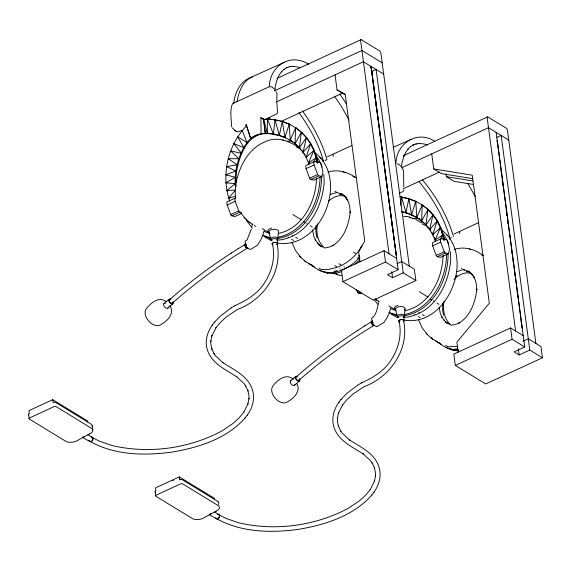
<?xml version="1.0" encoding="UTF-8"?>
<svg xmlns="http://www.w3.org/2000/svg" width="571" height="571" viewBox="0 0 571 571"><rect width="100%" height="100%" fill="white"/><g stroke="black" fill="none" stroke-linecap="round" stroke-linejoin="round"><path stroke-width="0.86" d="M235.566 189.165C233.796 172.977 237.565 156.026 247 142.65C255.565 130.024 273.595 132.008 285.714 137.897L280.083 135.784L267.285 133.3L267.428 119.096L263.766 119.303L262.032 118.433A3.633 0.635 23.1 0 1 260.933 117.576M236.08 186.496C235.245 175.218 237.336 163.777 241.84 153.421C245.994 142.557 255.523 132.386 268.042 133.764M276.821 100.56L276.971 93.309L276.236 91.795M308.99 164.541C306.541 156.411 301.488 149.181 295.043 143.699L295.642 127.747C307.719 135.641 315.87 149.038 317.619 163.335M435.559 241.783C433.111 233.646 428.064 226.423 421.612 220.941L422.219 204.982C434.295 212.876 442.439 226.28 444.188 240.569M233.703 103.744C234.624 92.466 240.798 79.947 252.553 76.957M375.511 102.523L375.447 102.045M277.813 238.785L278.47 231.712A4.861 2.341 -5.4 0 0 273.238 229.364A4.861 2.341 -5.4 0 0 269.148 232.811M404.382 316.02L405.039 308.954M229.763 201.213C221.27 176.803 226.972 147.789 244.152 128.461A3.911 1.527 -61.8 0 0 245.123 127.155L245.537 126.405A3.569 1.392 -61.8 0 0 246.18 124.564L250.576 138.253L251.333 138.717M269.241 86.421C270.14 65.736 290.66 52.468 308.718 64.352M315.813 228.935L316.184 225.438M317.433 223.889C315.856 232.418 317.633 242.332 324.685 248.014M442.661 303.551L442.646 310.752L443.66 315.263M444.01 301.131C442.432 309.66 444.202 319.574 451.254 325.249M273.402 133.935L275.015 119.71L267.428 119.096L273.402 133.935L274.159 134.399M400.635 205.317L401.591 196.952L399.9 196.809M299.34 147.761L301.388 132.322L295.642 127.747L290.225 140.245L295.799 144.163L300.096 148.224L299.34 147.761L306.384 137.725L301.388 132.322L295.043 143.699M428.721 210.021L427.957 209.557L425.909 224.995L432.954 214.96L427.957 209.557L422.219 204.982L416.794 217.48L424.831 223.718M252.311 224.374L251.939 226.323M378.98 301.024C377.402 306.927 376.753 314.999 371.55 318.454L373.106 324.185M237.079 101.852C238.478 92.359 242.311 82.053 251.219 77.235L284.479 62.232M395.953 162.549C396.881 143.036 417.587 130.038 434.581 141.208M279.319 135.327L282.338 121.38L275.015 119.71L279.319 135.327L280.083 135.784M417.558 217.944L411.527 214.675L405.895 212.562L408.907 198.622L401.591 196.952L405.895 212.562L417.558 217.944L422.376 221.398M321.951 176.418L322.943 171.814L320.923 163.263L320.21 162.499L314.592 161.457A4.125 1.877 65.2 0 0 313.757 162.799L314.071 164.933L317.619 174.512A2.255 1.028 65.2 0 0 318.775 175.818L321.951 176.418L313.943 180.108L310.767 179.515A2.255 1.028 65.2 0 1 309.618 178.209L306.063 168.631L305.756 166.496A4.125 1.877 65.2 0 1 306.584 165.147L314.828 161.429M448.52 253.652L449.52 249.056L447.5 240.498L446.779 239.741L441.162 238.692A4.125 1.877 65.2 0 0 440.334 240.041L440.641 242.175L444.195 251.754A2.255 1.028 65.2 0 0 445.344 253.053L448.52 253.652L440.519 257.343L437.343 256.75A2.255 1.028 65.2 0 1 436.187 255.451L432.64 245.865L432.326 243.731A4.125 1.877 65.2 0 1 433.161 242.382L441.404 238.664M264.052 230.734L262.931 234.931M390.628 307.976L389.501 312.173M305.128 154.991L303.051 152.357L306.384 137.725L307.141 138.182M427.201 226.116L430.384 230.056L429.628 229.599L432.954 214.96L433.717 215.424M381.178 145.327L381.142 144.734M236.037 182.57C239.642 166.375 248.035 149.117 264.123 142.265C276.443 135.441 290.389 141.165 300.66 149.038M404.004 189.822L402.969 191.578L399.236 193.376M251.283 229.057L247.136 239.899L244.98 241.212L246.529 246.943M284.958 137.433L289.254 124.078L282.338 121.38L284.958 137.433L290.982 140.702L295.799 144.163M411.527 214.675L415.824 201.313L408.907 198.622L411.527 214.675L412.291 215.139M306.384 137.725L310.531 143.849L306.127 157.425L313.772 150.587L314.528 151.051M433.46 235.131L432.697 234.667L437.108 221.084L432.954 214.96M231.583 126.598C231.526 120.36 229.463 110.203 232.554 103.658L269.462 86.635L272.124 87.006L274.572 89.204M262.424 236.315L260.554 240.37L257.35 245.28L250.583 249.42M389.001 313.558L387.124 317.604L383.926 322.515L376.81 326.733M309.275 163.356L308.511 162.892L313.772 150.587L310.531 143.849L303.051 152.357M429.628 229.599L437.108 221.084L440.341 227.822L435.088 240.134L442.604 235.052L443.36 235.516M502.18 181.25L502.187 180.55M521.601 326.833L521.616 326.134M375.996 106.142L375.989 105.371M385.803 179.622L385.689 178.766M390.828 217.273L390.821 216.509M497.048 141.958L497.041 141.194M511.873 253.096L511.866 252.325M517.14 292.573L517.026 291.724M313.522 162.464L316.027 157.81L313.772 150.587M440.098 239.706L442.604 235.052L440.341 227.822L432.697 234.667M421.612 220.941L427.957 209.557M274.979 91.139L274.879 90.239M247.257 415.16C252.632 407.83 255.33 397.987 252.225 389.179C247.714 375.811 233.653 369.651 222.74 362.578L223.104 362.856L215.745 355.99L213.961 353.492L214.239 353.913L211.741 348.674L211.884 349.166L210.813 343.671L210.827 340.858L210.813 341.372L211.927 335.655L211.762 336.133L216.116 327.533L215.838 327.904L220.47 322.287L226.401 316.884L237.201 309.575C263.788 299.825 283.159 271.832 276.999 243.196M373.827 492.395C379.208 485.072 381.906 475.229 378.801 466.414C374.283 453.046 360.23 446.886 349.316 439.813L349.673 440.091L342.315 433.232L340.537 430.734L340.816 431.148L338.31 425.909L338.453 426.401L337.39 420.913L337.397 418.093L337.39 418.607L338.496 412.897L338.339 413.368L342.693 404.768L342.407 405.146L347.047 399.522L352.971 394.126L363.777 386.81C390.357 377.067 409.735 349.074 403.569 320.438A2.277 1.142 -7.6 0 0 400.521 319.774A2.277 1.142 -7.6 0 0 399.472 321.623M212.469 324.863C207.152 332.079 204.489 341.786 207.551 350.48C212.048 363.756 226.052 369.815 236.872 376.86L236.515 376.582L243.974 383.548L245.78 386.082L245.501 385.661L248.042 390.978L247.9 390.485L248.977 396.067L248.97 398.929L248.977 398.415L247.857 404.218L248.014 403.747L243.603 412.49L243.888 412.112L239.185 417.829L233.182 423.325L222.226 430.77C188.915 448.735 148.653 454.152 111.809 445.473L99.361 441.147L92.145 437.393M339.038 402.098C333.728 409.321 331.059 419.028 334.128 427.715C338.624 440.99 352.628 447.05 363.449 454.095L363.085 453.817L370.55 460.783L372.356 463.317L372.078 462.903L374.612 468.22L374.469 467.728L375.554 473.309L375.547 476.164L375.554 475.65L374.426 481.46L374.59 480.982L370.179 489.725L370.458 489.354L365.761 495.071L359.751 500.56L348.795 508.004C315.492 525.97 275.229 531.387 238.378 522.715L225.93 518.382L218.714 514.635A2.277 1.642 -60.6 0 0 217.844 514.521M449.17 239.199L450.148 238.021M278.377 233.46C302.844 228.329 316.113 201.263 316.484 178.159M277.934 237.343C304.707 231.719 319.731 202.37 320.06 176.924M277.213 238.585C305.77 234.36 322.137 202.712 321.494 176.096M361.886 245.773C356.654 255.423 347.975 263.017 337.804 267.078M404.953 310.703C429.421 305.564 442.689 278.505 443.053 255.394M404.511 314.578C431.283 308.954 446.301 279.612 446.636 254.166M403.783 315.827C432.34 311.595 448.713 279.954 448.071 253.331M506.748 215.588L506.734 214.589M214.425 322.287L220.192 316.198L231.112 307.969M89.975 441.404C114.628 455.273 144.427 455.822 171.792 452.125C198.53 447.65 226.844 438.778 245.266 417.779M341.001 399.522L346.761 393.433L357.682 385.211M215.966 517.997A2.277 1.642 -60.6 0 0 216.552 518.646C241.205 532.515 270.997 533.057 298.369 529.367C325.099 524.892 353.413 516.013 371.842 495.021M212.184 325.234L214.696 321.923M244.995 418.143L247.543 414.782M338.76 402.476L341.272 399.165M371.571 495.378L374.112 492.024M229.399 198.558L228.636 198.101L235.623 189.943L226.894 190.607L227.651 191.071M322.915 161.472L323.571 160.779M357.417 258.392L359.18 256.522M360.03 257.178C350.102 267.885 333.642 277.071 319.168 270.004M359.723 260.033L354.37 264.666M454.024 279.347C458.399 275.393 464.987 271.025 471.032 273.623M163.891 303.693L168.916 299.304M169.451 299.875C188.773 282.716 209.536 267.221 231.191 253.153L231.398 253.024M172.442 303.08C191.628 286.035 212.248 270.647 233.76 256.672L247.272 248.178M167.967 308.047L172.984 303.658M290.468 380.928L295.485 376.539M296.028 377.117C315.342 359.958 336.105 344.463 357.767 330.395L357.967 330.259M299.018 380.315C318.204 363.277 338.817 347.889 360.33 333.914L373.841 325.413M294.536 385.282L299.554 380.893M226.894 190.607L235.138 183.684L235.902 184.148M328.668 200.985C333.343 197.159 340.237 193.483 346.133 196.974M455.886 276.343L457.35 275.315M308.511 162.892L316.027 157.81L316.791 158.274M238.036 248.785L245.159 244.367A2.191 0.864 58.2 0 0 245.487 246.736A2.191 0.864 58.2 0 0 247.457 248.057M364.605 326.02L371.735 321.601M231.191 253.153L238.228 248.663M357.767 330.395L364.798 325.898M234.924 305.671C246.979 300.21 258.163 293.58 265.237 281.66C272.453 270.104 275.286 257.05 272.488 243.867M361.5 382.905C373.548 377.445 384.74 370.815 391.813 358.895C399.029 347.346 401.856 334.292 399.065 321.102M230.812 308.154L235.202 305.499M357.382 385.389L361.778 382.734M226.737 183.241L225.973 182.777L235.223 177.331L235.98 177.795M256.729 135.134L250.576 138.253L246.18 124.564M277.121 78.355L360.951 39.692M274.865 90.632L361.928 50.476L382.177 62.831M276.378 101.924L363.434 61.775L383.683 74.13M242.175 130.195L238.407 131.858L235.809 131.159M265.444 119.467L276.956 113.729L277.47 112.401L276.828 101.988M371.364 71.675L376.089 69.498L403.219 272.824L415.874 280.547L373.313 300.182L342.935 281.646L341.429 270.347L383.99 250.719L396.652 258.442M281.31 121.352L342.571 93.094M235.145 198.18L227.701 201.534A4.125 1.877 65.2 0 0 226.865 202.876L227.179 205.018L230.727 214.596A2.255 1.028 65.2 0 0 231.883 215.895L235.059 216.495L241.462 213.54M327.447 156.761L351.857 145.498M227.179 205.018L235.181 201.32L234.874 199.186A4.125 1.877 65.2 0 1 235.702 197.844M306.063 168.631L314.071 164.933M230.727 214.596L238.735 210.899A2.255 1.028 65.2 0 0 239.884 212.205M309.618 178.209L317.619 174.512M231.883 215.902L239.884 212.205L241.476 212.505M310.767 179.515L318.775 175.825M393.169 147.382L409.914 139.881M403.69 155.597L487.527 116.927M401.442 167.867L488.498 127.711L508.747 140.073M496.363 137.647L501.152 135.441L529.795 350.066L542.45 357.789L485.7 383.962L455.323 365.426L453.817 354.127L510.567 327.954L523.222 335.677M403.155 188.78L439.427 172.049M86.756 420.456L52.703 399.679L28.978 410.62L29.364 413.475A1.913 0.956 -7.6 0 0 28.885 414.867M342.935 281.646L385.496 262.01L398.158 269.733L387.516 274.644L392.577 277.734L403.219 272.824M454.024 233.996L478.434 222.74M432.64 245.865L440.641 242.175M396.981 263.709L401.713 261.532L414.368 269.255L415.874 280.547M356.418 289.44L357.303 291.831L358.902 291.096M436.194 255.444L444.195 251.754M357.303 291.831A2.255 1.028 65.2 0 0 358.452 293.13L360.858 292.031M437.343 256.75L445.344 253.06M214.296 498.683A6.117 3.055 -7.6 0 0 213.361 497.684L179.273 476.913L155.555 487.855L155.933 490.71A1.913 0.956 -7.6 0 0 155.455 492.102M172.77 480.575L173.505 480.19M455.323 365.426L512.073 339.253L524.728 346.975L514.093 351.879L519.153 354.969L529.795 350.066M522.965 341.222L528.282 338.767L540.944 346.49L542.45 357.789M330.309 194.404L336.455 192.67M289.276 237.565C311.031 229.007 322.365 204.654 324.178 182.563L323.821 174.412M456.886 271.639L461.554 270.112M415.852 314.799C437.607 306.242 448.942 281.888 450.747 259.798L450.398 251.647M324.949 160.401L325.342 160.244M451.518 237.636L451.918 237.486M226.666 175.218L225.902 174.755L235.866 170.993L236.63 171.457M288.334 237.957L282.274 239.656L277.149 240.177M336.861 267.471L327.868 269.591L321.637 269.569M341.686 271.518C331.159 276.079 319.203 272.174 311.124 264.623M414.91 315.192L408.85 316.891L403.718 317.412M410.663 139.588L411.049 139.474M228.636 198.101L235.873 196.231M327.982 172.128C337.604 168.945 347.853 172.021 355.883 177.702M334.099 271.282L337.118 270.568M454.552 249.363C464.18 246.187 474.422 249.263 482.452 254.944M237.836 165.219L237.079 164.755L226.673 166.675L235.866 170.993M412.369 218.679L419.571 218.5M325.227 247.95L329.995 246.822L333.25 245.316L332.293 245.858C344.035 239.135 348.881 224.432 350.273 211.727L350.159 212.89L349.916 207.873L348.874 203.226L347.025 199.001L347.718 200.542L345.134 196.909L346.469 198.123L341.772 193.819L343.135 195.068M451.797 325.185L456.564 324.057L459.826 322.558L458.863 323.093C470.604 316.37 475.457 301.666 476.842 288.969L476.735 290.125L476.492 285.107L475.443 280.461L473.595 276.236L474.294 277.784L471.71 274.144M457.392 346.404L448.206 346.811M325.777 160.137L326.219 160.073M266.721 119.646L268.184 119.56L267.428 119.096M287.292 141.23L292.295 141.215M463.031 269.905L464.423 269.84L463.852 269.862L468.22 271.339M454.83 349.074L457.706 348.938M458.406 349.723L452.703 349.688L445.737 347.247M458.477 350.715C451.004 351.158 444.06 346.768 438.335 342.45M403.726 216.43L407.673 216.509L414.039 218.743M237.079 164.755L228.279 158.688L238.821 158.717L239.584 159.181M396.845 163.741L398.701 164.241L401.142 166.446M262.275 235.295L270.64 237.814M341.772 275.493L339.545 275.365L333.186 273.131M395.817 314.971L397.337 315.899L388.837 312.551L397.216 315.056M274.087 120.038L275.772 120.174L275.015 119.71M225.973 182.777L235.138 183.684M431.747 153.892L433.76 168.952L472.238 175.183L489.326 303.208L456.871 342.157L458.213 352.2M472.838 178.687L441.354 173.584L433.76 168.952M446.079 174.162L446.415 176.675L472.652 180.921M473.252 184.426L454.009 181.307L446.415 176.675M358.452 293.137L361.629 293.73M241.84 153.421L230.684 150.951L238.821 158.717M276.585 120.36L278.213 120.731M279.84 121.102L283.095 121.844L282.338 121.38M403.162 197.602L406.416 198.344M408.044 198.715L416.587 201.777L415.824 201.313L416.794 217.48M401.663 211.57L405.895 212.562M401.577 211.841L406.652 213.026M300.831 67.564L292.616 66.293L293.009 66.293L289.276 66.771L289.661 66.65L286.221 67.87L286.935 67.542L283.816 69.476L284.158 69.262L281.396 71.91L281.66 71.611L279.276 74.944L277.299 78.926L277.456 78.591L275.222 86.364L275.101 89.554M225.902 174.755L235.223 177.331M427.051 144.691L427.401 144.798L423.182 143.799L419.185 143.535L419.585 143.528L415.845 144.006L416.238 143.892L412.797 145.105L413.504 144.777L410.392 146.718L410.735 146.497L407.972 149.145L408.236 148.845L405.853 152.179L403.875 156.168L404.025 155.826L401.791 163.599L401.67 166.789M296.213 146.854L299.961 148.674M352.842 176.475L354.827 177.181M337.454 192.634L341.651 194.097L341.065 193.883L344.477 195.896M421.99 223.811L426.537 225.916M481.874 255.109L483.423 255.651M264.423 231.583L270.026 233.546M278.013 243.089C321.709 249.498 349.787 178.602 314.685 152.564M390.992 308.818L395.803 310.503M403.818 320.053C447.785 327.954 476.621 255.837 441.262 229.806M283.866 122.144L290.011 124.542L289.254 124.078L290.225 140.245L290.982 140.702M241.083 152.957L233.853 143.592L244.581 148.046M261.775 118.147A3.633 0.635 23.1 0 0 262.788 118.896L264.145 119.596M335.056 74.858L337.068 89.918L345.17 94.179L364.762 241.026L358.674 251.832L360.008 261.875M87.863 434.767L92.195 437.208M82.631 437.457L89.847 441.526M214.439 512.009L218.764 514.442M209.207 514.699L216.423 518.761M289.254 124.078L296.399 128.211M415.824 201.313L422.975 205.446M415.788 219.4L421.498 222.776M467.642 271.118L471.054 273.138M322.801 247.129L318.704 244.709L320.731 245.944M449.37 324.364L445.28 321.944L447.307 323.179M262.267 235.316L270.761 238.664L269.241 237.736M264.766 236.929L270.882 240.548M314.1 266.921L304.593 260.826M391.342 314.171L397.459 317.783M440.676 344.156L431.169 338.061M371.079 66.793L396.195 255.059M337.068 89.918L344.663 94.558M301.388 132.322L302.145 132.786M408.907 198.622L409.671 199.086M401.591 196.952L402.348 197.409M268.277 117.719L271.282 119.546M310.531 143.849L311.295 144.313M437.108 221.084L437.864 221.548M264.523 119.767L263.388 119.132L265.272 133.336L266.029 133.8M262.032 118.433L263.781 119.418M440.341 227.822L441.105 228.286M342.8 171.65L344.82 172.885M469.369 248.885L470.718 249.713M282.802 139.916L284.237 140.787M409.378 217.151L410.813 218.029M261.825 133.878L261.061 133.414L260.89 117.476M334.863 191.185L336.89 192.42M461.432 268.42L463.459 269.655M243.824 147.582L237.714 136.755L247.764 143.114M233.853 143.592L234.61 144.056M522.272 328.532L497.248 140.323M228.279 158.688L229.042 159.152M292.752 214.489L301.36 219.742M419.328 291.731L427.936 296.984M303.743 221.819L305.264 222.747M306.784 223.675L307.291 223.982M310.331 225.838L312.351 227.072M353.549 252.211L355.569 253.445M358.609 255.301L359.116 255.608M430.32 299.054L431.84 299.982M433.36 300.91L433.86 301.217M436.901 303.073L438.928 304.307M292.224 235.152L292.73 235.459M295.764 237.315L297.791 238.55M338.988 263.688L341.008 264.923M344.049 266.778L344.556 267.085M418.793 312.394L419.3 312.701M422.34 314.557L424.367 315.792M288.041 237.079L288.548 237.393M291.581 239.242L293.608 240.477M334.806 265.615L336.826 266.857M339.866 268.705L340.373 269.02M414.61 314.321L415.117 314.628M418.158 316.484L420.185 317.719M262.225 228.571L269.398 232.954M334.256 272.531L337.846 274.722M388.794 305.813L395.967 310.189M248.735 221.712L252.967 224.703M254.402 225.581L255.837 226.459M375.311 298.947L378.823 301.502M319.046 268.12L321.066 269.362M324.107 271.211L324.613 271.525M326.134 272.446L327.647 273.373M445.616 345.362L447.643 346.597M450.676 348.453L451.183 348.76M452.703 349.688L454.223 350.615M246.908 247.557L249.941 249.413M373.477 324.792L376.517 326.648M165.968 301.524C158.688 295.764 150.202 303.586 145.926 309.239C143.771 313.386 146.112 318.268 149.002 321.402C152.014 324.828 157.931 327.597 161.814 323.993C168.16 320.381 174.812 312.965 169.844 305.671M232.054 127.711L235.93 131.244M234.395 130.181L234.959 130.581M217.915 501.502L182.306 479.719A1.913 0.956 -7.6 0 0 179.665 479.776M293.287 379.308C286.135 372.806 277.62 380.008 272.967 385.839C270.247 389.515 272.196 394.547 274.787 397.737C277.677 401.406 283.344 404.782 287.791 401.741C293.644 398.287 301.26 391.092 296.849 383.719M370.865 67.635L371.086 68.149M446.401 234.517L447.735 235.737M469.705 272.303L468.341 271.061L473.045 275.365L472.153 274.551M319.824 157.282L321.159 158.495M437.258 342.086L437.593 342.393L435.33 340.323M418.522 319.731L422.033 327.704L427.393 334.592M291.952 242.489L295.457 250.462L300.817 257.357M240.255 212.105L245.323 218.572M447.757 323.6L443.967 320.124L444.416 320.531L441.847 316.912L442.082 317.433L440.277 313.315L439.185 307.162M439.213 342.793L441.14 344.556M426.059 333.378L432.532 339.302M321.188 246.358L317.397 242.882L317.84 243.289L315.278 239.677L315.506 240.191L313.707 236.073L312.608 229.92M375.482 299.097L376.674 300.189M311.994 264.965L314.564 267.321M309.097 263.388L311.024 265.158M299.49 256.136L305.963 262.068M243.988 217.358L250.098 222.954M252.303 228.143L246.965 221.255L246.008 219.057M422.504 179.922C436.351 196.403 447.186 215.731 453.453 236.294M419.007 181.535C432.761 198.33 444.409 217.665 450.041 238.771M301.688 150.194L302.751 151.508M334.456 96.214L341.194 106.063L349.059 120.053M302.487 110.96C313.086 125.791 322.208 142.25 326.99 159.866M298.99 112.573C309.439 127.476 318.946 143.756 323.464 161.529M339.824 94.037L346.311 103.751M441.668 231.733L445.715 237.436L448.756 244.367M315.606 155.205L319.146 160.194L322.187 167.132M374.048 299.204L377.595 304.2M431.705 232.233L433.018 234.403M467.77 183.298L475.25 196.574M402.22 168.002L403.547 170.543L403.761 186.696M443.367 235.902L444.966 239.563M316.791 158.667L318.397 162.328M434.481 237.472L435.502 239.813M242.211 130.559L247 142.65M235.181 201.32L238.735 210.899M395.439 309.468L397.373 316.398M268.87 232.233L270.804 239.163M267.285 133.3L263.766 119.303L265.272 133.336M317.091 238.021L316.07 233.518L315.834 228.65M442.604 235.052L443.431 240.105M316.027 157.81L316.855 162.871M535.876 343.399L507.441 130.281A1.756 0.799 65.2 0 0 506.227 128.161L488.005 117.034A1.756 0.799 65.2 0 0 487.191 117.926L515.627 331.044M496.092 132.351L524.728 346.975M497.648 145.448L497.848 146.954M499.361 158.246L499.561 159.752M501.067 171.05L501.267 172.556M502.773 183.855L502.972 185.361M504.486 196.652L504.685 198.158M506.192 209.457L506.391 210.963M507.897 222.262L508.097 223.768M509.61 235.059L509.81 236.565M511.316 247.864L511.616 250.119M513.022 260.669L513.222 262.175M514.728 273.466L514.935 274.972M516.441 286.271L516.641 287.777M517.647 295.307L517.847 296.813M519.353 308.112L519.553 309.618M521.059 320.909L521.266 322.415M518.34 348.888L519.153 354.969M510.567 327.954L512.073 339.253M459.534 231.455L459.841 233.746M409.307 266.165L380.871 53.046A1.756 0.799 65.2 0 0 379.658 50.919L361.429 39.799A1.756 0.799 65.2 0 0 360.622 40.684L389.058 253.802M371.179 66.85L396.303 255.123M371.029 66.407L398.158 269.733M371.478 71.218L371.678 72.724M373.184 84.023L373.391 85.529M374.897 96.827L375.097 98.333M376.603 109.625L376.803 111.131M378.309 122.43L378.509 123.936M380.022 135.234L380.222 136.74M381.728 148.032L381.928 149.538M383.434 160.836L383.633 162.342M385.147 173.641L385.446 175.897M386.853 186.439L387.052 187.945M388.558 199.243L388.865 201.499M390.271 212.041L390.471 213.547M391.977 224.846L392.177 226.352M393.683 237.65L393.883 239.156M395.396 250.448L395.596 251.954M391.77 271.653L392.577 277.734M383.99 250.719L385.496 262.01M332.957 154.22L333.264 156.504M179.273 476.913L179.658 479.776M155.126 491.667L155.697 495.956M92.216 425.68L92.787 429.963M52.703 399.679L53.082 402.534A1.913 0.956 -7.6 0 1 55.744 402.476L91.339 424.267A7.894 3.947 -7.6 0 1 92.238 426.202M28.557 414.432L29.128 418.721M403.825 316.834L404.161 320.624M277.249 239.599L277.592 243.389M235.152 190.971L235.495 198.066M172.934 301.517A2.983 1.642 48.8 0 1 171.785 303.922A2.983 1.642 48.8 0 1 168.673 300.589A2.983 1.642 48.8 0 1 170.893 299.34M168.252 307.148A2.983 1.642 48.8 0 1 166.182 308.112A2.983 1.642 48.8 0 1 163.656 304.978A2.983 1.642 48.8 0 1 165.283 303.472M246.279 245.08A2.634 1.021 58.6 0 1 245.98 243.988M247.814 248.128A2.634 1.021 58.6 0 1 245.187 246.522A2.634 1.021 58.6 0 1 245.644 244.16M172.656 302.423A2.191 1.206 48.8 0 1 171.136 303.13A2.191 1.206 48.8 0 1 169.273 300.824A2.191 1.206 48.8 0 1 170.472 299.718M271.439 239.948A3.547 1.706 -5.4 0 1 272.032 237.607A3.547 1.706 -5.4 0 1 276.807 237.35A3.547 1.706 -5.4 0 1 277.049 239.642M272.117 240.891A2.841 1.37 -5.4 0 1 273.802 238.635A2.841 1.37 -5.4 0 1 277.22 239.956M268.948 232.354A5.639 2.712 -5.4 0 1 271.575 228.036M272.959 244.902A2.841 1.37 -5.4 0 1 272.752 242.896A2.841 1.37 -5.4 0 1 276.928 242.675A2.841 1.37 -5.4 0 1 276.407 244.716M86.792 420.442A6.117 3.055 -7.6 0 1 87.841 421.833M83.858 436.687A2.455 1.77 -60.6 0 1 82.36 437.193M91.253 437.086A2.455 1.77 -60.6 0 1 92.98 438.799A2.455 1.77 -60.6 0 1 91.132 441.547A2.455 1.77 -60.6 0 1 89.083 440.312M91.731 437.265A2.277 1.642 -60.6 0 1 92.523 440.162A2.277 1.642 -60.6 0 1 89.633 441.14M272.624 244.145A2.277 1.142 -7.6 0 1 272.995 242.975M273.43 242.732A2.277 1.142 -7.6 0 1 274.523 242.411M275.679 242.397A2.277 1.142 -7.6 0 1 276.585 242.682M299.504 378.759A2.983 1.642 48.8 0 1 298.362 381.164A2.983 1.642 48.8 0 1 295.243 377.831A2.983 1.642 48.8 0 1 297.47 376.575M294.822 384.383A2.983 1.642 48.8 0 1 291.66 384.59A2.983 1.642 48.8 0 1 290.825 380.693M373.141 322.922A2.634 1.021 58.6 0 1 372.649 321.737M372.556 321.223A2.634 1.021 58.6 0 1 372.563 320.809M374.39 325.37A2.634 1.021 58.6 0 1 371.928 324.057A2.634 1.021 58.6 0 1 371.842 321.223M374.034 325.292A2.191 0.864 58.2 0 1 372.221 324.214M371.914 323.728A2.191 0.864 58.2 0 1 371.507 322.751M371.421 322.315A2.191 0.864 58.2 0 1 371.435 321.965M371.543 321.723A2.191 0.864 58.2 0 1 371.992 321.609M299.161 379.215A2.191 1.206 48.8 0 1 297.998 380.479A2.191 1.206 48.8 0 1 295.885 378.216A2.191 1.206 48.8 0 1 297.041 376.953M398.016 317.183A3.547 1.706 -5.4 0 1 398.608 314.842A3.547 1.706 -5.4 0 1 403.383 314.585A3.547 1.706 -5.4 0 1 403.626 316.884M398.351 317.833A2.841 1.37 -5.4 0 1 401.106 315.784A2.841 1.37 -5.4 0 1 403.576 317.555M395.517 309.589A5.639 2.712 -5.4 0 1 398.144 305.278M395.724 310.046A4.861 2.341 -5.4 0 1 400.442 306.548A4.861 2.341 -5.4 0 1 404.668 309.568M399.536 322.144A2.841 1.37 -5.4 0 1 399.158 320.238A2.841 1.37 -5.4 0 1 403.147 319.767A2.841 1.37 -5.4 0 1 403.526 321.673M214.418 499.068A6.117 3.055 -7.6 0 1 214.425 499.468M217.915 501.502A7.894 3.947 -7.6 0 1 218.693 503.979A8.172 4.09 -7.6 0 1 218.443 504.514M210.87 513.486A2.455 1.77 -60.6 0 1 209.429 514.414M217.822 514.321A2.455 1.77 -60.6 0 1 219.164 517.426A2.455 1.77 -60.6 0 1 215.795 518.061M219.057 514.899A2.277 1.642 -60.6 0 1 219.093 517.397A2.277 1.642 -60.6 0 1 216.966 518.775M431.969 337.804A2.255 1.028 65.2 0 1 431.612 337.761M89.533 433.917L75.864 441.354A8.172 4.09 -7.6 0 1 70.775 442.304A7.894 3.947 -7.6 0 1 66.265 441.554L29.464 419.15A1.913 0.956 -7.6 0 1 29.942 417.765L53.653 406.823A1.913 0.956 -7.6 0 1 56.315 406.766L91.91 428.55A7.894 3.947 -7.6 0 1 92.688 431.026A8.172 4.09 -7.6 0 1 90.211 433.567L89.533 433.917M216.102 511.152L202.434 518.596A8.172 4.09 -7.6 0 1 197.352 519.546A7.894 3.947 -7.6 0 1 192.841 518.789L156.04 496.385A1.913 0.956 -7.6 0 1 156.511 495.007L180.229 484.058A1.913 0.956 -7.6 0 1 182.891 484.001L218.486 505.792A7.894 3.947 -7.6 0 1 219.264 508.261A8.172 4.09 -7.6 0 1 216.787 510.802L216.102 511.152M339.923 194.268L340.43 194.583L339.923 194.268M466.5 271.51L467.007 271.817L466.5 271.51"/></g></svg>
